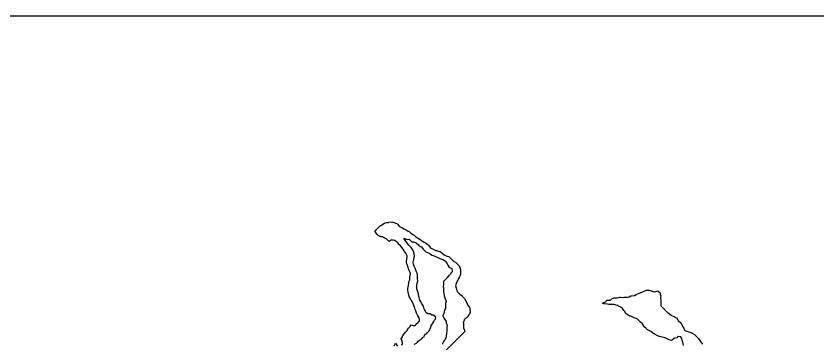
# Model space of a CAD drawing. Header units: millimetres. Extents: x 0 to 600, y 0 to 900.
# Drawn here: x 283.1 to 449.9, y 831.7 to 900 of the extents above; entities that cross this region are included whole.
import ezdxf

# ---------------------------------------------------------------- set-up
doc = ezdxf.new("R2010")
doc.units = ezdxf.units.MM
for name, color, linetype in [('CORTE', 1, 'Continuous'), ('GRABADO', 5, 'Continuous'), ('HOJA', 8, 'Continuous')]:
    doc.layers.add(name, color=color, linetype=linetype)

msp = doc.modelspace()

# ---------------------------------------------------------------- linework, layer by layer
at = {"layer": 'CORTE'}
for points in [[(363.29, 831.47), (363.43, 831.81), (363.42, 832.28), (363.18, 832.78), (363.45, 833.18), (363.47, 833.27), (363.55, 833.44), (363.72, 833.79), (363.8, 833.84), (364.08, 834.19), (364.17, 834.25), (364.44, 834.54), (364.5, 834.71), (364.74, 834.99), (364.87, 835.17), (365.08, 835.38), (365.23, 835.72), (365.72, 835.58), (365.76, 835.59), (365.77, 835.58), (366.11, 835.57), (366.25, 835.71), (366.46, 835.96), (366.68, 836.02), (366.81, 836.42), (366.99, 836.44), (366.99, 836.84), (366.92, 837.16), (366.71, 837.5), (366.6, 837.72), (366.36, 838.15), (366.24, 838.58), (366.12, 838.89), (365.93, 839.43), (365.84, 839.6), (365.82, 839.74), (365.58, 840.31), (365.33, 840.74), (365.21, 840.92), (365.04, 841.26), (364.87, 841.58), (364.7, 842.19), (364.65, 842.35), (364.64, 842.41), (364.59, 842.98), (364.56, 843.24), (364.56, 843.28), (364.7, 843.86), (364.75, 844.43), (364.74, 844.56), (364.79, 844.64), (364.98, 845.06), (365, 845.66), (364.99, 845.77), (365.02, 845.91), (365.1, 846.39), (365.02, 846.63), (364.87, 846.98), (364.73, 847.33), (364.61, 847.61), (364.47, 848.06), (364.32, 848.64), (364.3, 848.9), (364.37, 849.35), (364.45, 849.97), (364.45, 850), (364.45, 850), (364.44, 850.04), (364.12, 850.63), (363.88, 851), (363.75, 851.23), (363.36, 851.73), (363.32, 851.78), (363.17, 851.99), (362.91, 852.34), (362.85, 852.39), (362.43, 852.84), (362.37, 852.89), (361.95, 853.21), (361.9, 853.24), (361.9, 853.25), (361.5, 853.34), (361.12, 853.33), (361.1, 853.33), (360.95, 853.23), (360.68, 853.06), (360.21, 853.55), (360.18, 853.56), (360.1, 853.59), (359.73, 853.75), (359.53, 853.85), (359.27, 854.02), (358.91, 854.05), (358.86, 854.06), (358.79, 854.07), (358.37, 854.31), (358.16, 854.48), (357.84, 854.99), (357.74, 855.09), (357.78, 855.24), (357.82, 855.28), (358.14, 855.65), (358.18, 855.69), (358.18, 855.69), (358.51, 856.02), (358.56, 856.06), (358.91, 856.37), (358.94, 856.39), (359.07, 856.47), (359.33, 856.62), (359.38, 856.65), (359.72, 856.87), (359.86, 856.93), (360.15, 857.03), (360.53, 857.03), (360.57, 857.04), (360.65, 857.05), (360.99, 857.12), (361.22, 857.09), (361.43, 857.08), (361.63, 857), (361.89, 856.93), (362.35, 856.71), (362.37, 856.7), (362.81, 856.18), (362.85, 856.16), (362.96, 856.11), (363.29, 855.95), (363.48, 855.89), (363.76, 855.71), (364.1, 855.53), (364.21, 855.47), (364.45, 855.36), (364.67, 855.23), (364.75, 855.18), (365.15, 854.89), (365.31, 854.75), (365.62, 854.48), (365.87, 854.34), (366.09, 854.18), (366.44, 853.91), (366.56, 853.79), (366.91, 853.63), (367.01, 853.58), (367.05, 853.55), (367.49, 853.2), (367.61, 853.14), (367.94, 852.93), (368.24, 852.79), (368.41, 852.68), (368.79, 852.34), (368.9, 852.26), (369.22, 851.78), (369.39, 851.67), (369.81, 851.47), (369.84, 851.47), (369.86, 851.45), (370.29, 851.19), (370.52, 851.17), (370.72, 851.11), (370.97, 851.05), (371.16, 850.97), (371.3, 850.95), (371.64, 850.72), (371.84, 850.47), (372.12, 850.28), (372.43, 850.11), (372.56, 850.04), (372.77, 849.99), (373, 849.92), (373.16, 849.84), (373.5, 849.51), (373.67, 849.35), (373.99, 849.04), (374.17, 848.89), (374.45, 848.74), (374.77, 848.48), (374.95, 848.26), (375.24, 847.95), (375.51, 847.31), (375.55, 847.25), (375.55, 847.19), (375.55, 847.08), (375.54, 846.45), (375.49, 846.17), (375.39, 845.83), (375.31, 845.66), (375.09, 845.38), (374.98, 845.08), (374.87, 844.87), (374.65, 844.36), (374.64, 844.35), (374.62, 844.31), (374.48, 843.82), (374.62, 843.37), (374.79, 842.79), (374.81, 842.61), (374.9, 842.57), (375.31, 842.15), (375.39, 842.09), (375.84, 841.71), (375.87, 841.68), (376.33, 841.18), (376.4, 841.03), (376.67, 840.54), (376.97, 839.94), (377, 839.89), (377.07, 839.78), (377.39, 839.28), (377.54, 838.55), (377.51, 838.36), (377.38, 837.91), (377.26, 837.78), (377.04, 837.51), (376.91, 837.26), (376.7, 837.07), (376.51, 836.98), (376.32, 836.76), (376.2, 836.37), (376.09, 836.28), (376.14, 836.03), (376.12, 835.53), (376.13, 835.06), (376.36, 834.57), (376.45, 834.34), (357.2, 815.1)], [(421.9, 831.37), (421.81, 831.82), (421.78, 831.99), (421.69, 832.34), (421.58, 832.67), (421.57, 832.86), (421.34, 833.23), (420.8, 833.26), (420.74, 833.24), (420.5, 832.99), (420.03, 832.9), (419.99, 832.87), (419.96, 832.83), (419.64, 832.59), (419.3, 832.47), (418.79, 832.66), (418.58, 832.74), (418.41, 832.82), (417.89, 833.08), (417.45, 833.15), (417.2, 833.22), (416.73, 833.33), (416.5, 833.41), (416.01, 833.7), (415.79, 833.83), (415.72, 833.86), (415.1, 834.32), (414.98, 834.38), (414.4, 834.66), (414.12, 834.92), (413.69, 835.36), (413.64, 835.46), (413.58, 835.53), (413.31, 835.97), (413, 836.27), (412.78, 836.49), (412.32, 836.88), (412.08, 837), (411.64, 837.15), (411.08, 837.41), (410.94, 837.48), (410.84, 837.52), (410.24, 837.77), (409.9, 838.06), (409.61, 838.53), (409.56, 838.6), (409.52, 838.68), (409.23, 839.1), (408.85, 839.38), (408.39, 839.61), (408.16, 839.74), (407.92, 839.8), (407.49, 839.91), (407.1, 839.9), (406.8, 839.9), (406.36, 839.93), (406.1, 839.97), (405.46, 840.08), (405.4, 840.09), (404.98, 840.18), (404.98, 840.18), (405.32, 840.31), (405.37, 840.35), (405.73, 840.51), (405.91, 840.79), (406.04, 840.83), (406.09, 840.85), (406.73, 840.84), (406.75, 840.86), (407.02, 841.11), (407.48, 841.3), (407.51, 841.3), (407.65, 841.32), (408.15, 841.35), (408.18, 841.35), (408.7, 841.45), (408.88, 841.49), (409.45, 841.42), (409.58, 841.43), (410.14, 841.43), (410.26, 841.43), (410.62, 841.56), (410.95, 841.71), (411.1, 841.74), (411.64, 841.81), (411.65, 841.82), (411.69, 841.84), (412.05, 842.05), (412.33, 842.14), (412.53, 842.21), (412.89, 842.36), (412.99, 842.4), (413.03, 842.41), (413.48, 842.54), (413.72, 842.7), (413.9, 842.76), (414.24, 842.89), (414.39, 842.92), (414.44, 842.93), (414.78, 842.89), (415.16, 842.78), (415.42, 842.69), (415.83, 842.59), (416.13, 842.65), (416.54, 842.76), (417.06, 842.33), (417.08, 841.95), (417.17, 841.79), (417.14, 841.37), (417.14, 841.25), (417.19, 840.81), (417.19, 840.73), (417.2, 840.28), (417.21, 840.21), (417.22, 839.73), (417.21, 839.7), (417.28, 839.6), (417.63, 839.21), (417.97, 838.86), (418.15, 838.69), (418.66, 838.2), (418.7, 838.17), (419.34, 837.69), (419.4, 837.66), (420.03, 837.37), (420.51, 837.12), (420.76, 836.71), (420.82, 836.59), (421.39, 836.12), (421.45, 836.06), (421.46, 836.03), (421.66, 835.53), (421.77, 835.3), (422, 835.01), (422.15, 834.56), (422.18, 834.52), (422.8, 834.31), (423.24, 834.19), (423.5, 834.12), (423.7, 833.99), (424.21, 833.7), (424.43, 833.46), (424.91, 832.97), (424.96, 832.93), (425, 832.87), (425.32, 832.41), (425.61, 832.04), (425.76, 831.88), (425.88, 831.68)], [(361.76, 831.35), (362.03, 831.85), (362.42, 831.25)]]:
    msp.add_lwpolyline(points, dxfattribs=at)
at = {"layer": 'GRABADO'}
msp.add_lwpolyline([(365.89, 831.68), (366.21, 831.79), (366.36, 831.91), (366.57, 832.1), (366.74, 832.27), (366.96, 832.42), (367.16, 832.6), (367.34, 832.71), (367.57, 832.9), (367.7, 833.14), (368, 833.22), (368.05, 833.45), (368.22, 833.75), (368.45, 833.81), (368.62, 834.06), (368.8, 834.27), (369.01, 834.42), (369.14, 834.69), (369.22, 834.91), (369.35, 835.3), (369.4, 835.47), (369.45, 835.56), (369.7, 835.94), (369.8, 836.08), (369.97, 836.39), (370.13, 836.7), (370.26, 836.84), (370.36, 837.27), (370, 837.67), (369.94, 837.7), (369.59, 837.69), (369.2, 837.96), (369.16, 837.97), (369.1, 837.96), (368.7, 838.02), (368.38, 838.17), (368.15, 838.67), (368.06, 838.87), (368, 839.04), (367.81, 839.6), (367.55, 839.97), (367.42, 840.18), (367.18, 840.6), (367.06, 840.82), (366.92, 841.37), (366.86, 841.61), (366.84, 841.69), (366.72, 842.46), (366.68, 842.58), (366.46, 843.19), (366.45, 843.57), (366.45, 844.19), (366.49, 844.29), (366.5, 844.38), (366.62, 844.88), (366.61, 845.31), (366.61, 845.63), (366.56, 846.23), (366.48, 846.47), (366.27, 846.9), (366.06, 847.48), (366.01, 847.62), (365.97, 847.72), (365.72, 848.33), (365.69, 848.77), (365.81, 849.31), (365.82, 849.39), (365.85, 849.48), (365.95, 849.98), (365.88, 850.45), (365.72, 850.94), (365.65, 851.19), (365.51, 851.4), (365.29, 851.79), (365.01, 852.06), (364.79, 852.26), (364.51, 852.6), (364.35, 852.81), (363.98, 853.34), (363.94, 853.39), (363.71, 853.76), (364.04, 853.6), (364.11, 853.6), (364.47, 853.45), (364.8, 853.52), (364.91, 853.46), (364.91, 853.46), (364.96, 853.43), (365.41, 852.98), (365.44, 852.97), (365.81, 852.97), (366.26, 852.77), (366.29, 852.75), (366.4, 852.67), (366.77, 852.34), (366.8, 852.32), (367.23, 852.01), (367.39, 851.91), (367.74, 851.46), (367.84, 851.39), (368.23, 850.99), (368.33, 850.9), (368.67, 850.73), (369, 850.61), (369.13, 850.52), (369.57, 850.19), (369.58, 850.19), (369.62, 850.18), (370.02, 850.08), (370.29, 849.94), (370.48, 849.85), (370.84, 849.7), (370.93, 849.66), (370.98, 849.63), (371.38, 849.41), (371.67, 849.36), (371.83, 849.27), (372.17, 849.12), (372.29, 849.03), (372.34, 849.01), (372.55, 848.73), (372.74, 848.39), (372.86, 848.15), (373.08, 847.78), (373.34, 847.62), (373.71, 847.4), (373.77, 846.72), (373.52, 846.44), (373.46, 846.26), (373.14, 845.99), (373.06, 845.91), (372.78, 845.56), (372.72, 845.5), (372.42, 845.17), (372.38, 845.12), (372.04, 844.78), (372.02, 844.76), (371.99, 844.64), (371.97, 844.11), (371.95, 843.63), (371.96, 843.38), (371.98, 842.68), (371.99, 842.63), (372.1, 841.83), (372.12, 841.77), (372.36, 841.12), (372.52, 840.61), (372.41, 840.14), (372.37, 840.01), (372.43, 839.28), (372.44, 839.19), (372.42, 839.16), (372.21, 838.67), (372.12, 838.43), (372.08, 838.06), (371.87, 837.63), (371.87, 837.58), (372.16, 837), (372.38, 836.61), (372.52, 836.37), (372.57, 836.13), (372.72, 835.56), (372.71, 835.24), (372.7, 834.56), (372.7, 834.5), (372.69, 834.43), (372.59, 833.87), (372.54, 833.41), (372.53, 833.19), (372.47, 832.96), (372.32, 832.62), (372.11, 832.41), (371.96, 832.24), (371.78, 831.79), (371.75, 831.74), (371.75, 831.66)], dxfattribs=at)
at = {"layer": 'HOJA'}
msp.add_lwpolyline([(0, 0), (600, 0), (600, 900), (0, 900)], close=True, dxfattribs=at)

doc.saveas('drawing.dxf')
